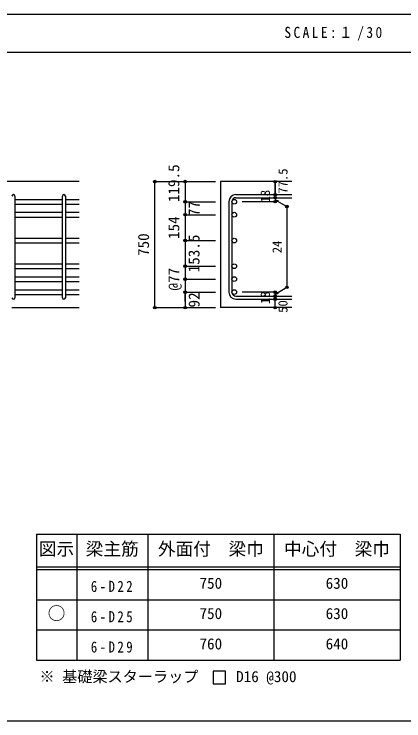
# Model space of a CAD drawing. Units: millimetres at full size, sheet at 1:30, with parts at other scales. Extents: x -5973 to 5954, y -4195 to 4201.
# Drawn here: x 1315 to 3633, y 3 to 4201 of the extents above; entities that cross this region are included whole.
import ezdxf
from ezdxf.enums import TextEntityAlignment as Align

# ---------------------------------------------------------------- set-up
doc = ezdxf.new("R2010")
doc.units = ezdxf.units.MM
doc.header["$LTSCALE"] = 30
doc.header["$PDMODE"] = 32
doc.header["$PDSIZE"] = 15
for name, color, linetype in [('0-1_躯体線', 2, 'Continuous'), ('0-5_基礎梁筋', 7, 'Continuous'), ('0-6_スタラップ筋', 7, 'Continuous'), ('0-D_寸法', 4, 'Continuous'), ('6-7_文字', 7, 'Continuous'), ('6-E_枠', 7, 'Continuous'), ('F-0_枠', 6, 'Continuous')]:
    doc.layers.add(name, color=color, linetype=linetype)
doc.styles.add('ＭＳ ゴシック', font='')
doc.styles.get('ＭＳ ゴシック').set_extended_font_data('MS Gothic')

msp = doc.modelspace()

# ---------------------------------------------------------------- linework, layer by layer
at = {"layer": '0-1_躯体線'}
for p, q in [((1702.44, 3206.03), (-197.56, 3206.03)), ((2967.44, 3206.03), (2542.44, 3206.03)), ((2542.44, 3206.03), (2542.44, 2457.83)), ((1302.44, 2457.83), (1702.44, 2457.83)), ((2967.44, 2457.83), (2542.44, 2457.83))]:
    msp.add_line(p, q, dxfattribs=at)
at = {"layer": '0-5_基礎梁筋'}
for p, q in [((1320.44, 3100.83), (1602.44, 3100.83)), ((1320.44, 3072.83), (1602.44, 3072.83)), ((1620.44, 3100.83), (1702.44, 3100.83)), ((1620.44, 3072.83), (1702.44, 3072.83)), ((1320.44, 3023.83), (1602.44, 3023.83)), ((1620.44, 3023.83), (1702.44, 3023.83)), ((1320.44, 2995.83), (1602.44, 2995.83)), ((1620.44, 2995.83), (1702.44, 2995.83)), ((1320.44, 2869.83), (1602.44, 2869.83)), ((1620.44, 2869.83), (1702.44, 2869.83)), ((1320.44, 2841.83), (1602.44, 2841.83)), ((1620.44, 2841.83), (1702.44, 2841.83)), ((1320.44, 2717.83), (1602.44, 2717.83)), ((1320.44, 2689.83), (1602.44, 2689.83)), ((1620.44, 2717.83), (1702.44, 2717.83)), ((1620.44, 2689.83), (1702.44, 2689.83)), ((1320.44, 2640.83), (1602.44, 2640.83)), ((1320.44, 2612.83), (1602.44, 2612.83)), ((1620.44, 2640.83), (1702.44, 2640.83)), ((1620.44, 2612.83), (1702.44, 2612.83)), ((1320.44, 2563.83), (1602.44, 2563.83)), ((1620.44, 2563.83), (1702.44, 2563.83)), ((1320.44, 2535.83), (1602.44, 2535.83)), ((1620.44, 2535.83), (1702.44, 2535.83))]:
    msp.add_line(p, q, dxfattribs=at)
at = {"layer": '0-5_基礎梁筋', "color": 3}
for centre in [(2624.44, 3086.83), (2624.44, 3009.83), (2624.44, 2855.83), (2624.44, 2703.83), (2624.44, 2626.83), (2624.44, 2549.83)]:
    msp.add_circle(centre, 14, dxfattribs=at)
at = {"layer": '0-6_スタラップ筋'}
for p, q in [((1320.44, 3119.83), (1320.44, 2516.83)), ((1602.44, 2516.83), (1602.44, 3119.83)), ((1620.44, 3119.83), (1620.44, 2516.83)), ((2634.44, 3128.83), (2967.44, 3128.83)), ((2634.44, 3110.83), (2967.44, 3110.83)), ((2592.44, 3086.83), (2592.44, 2549.83)), ((2610.44, 3086.83), (2610.44, 2549.83)), ((2634.44, 2525.83), (2967.44, 2525.83)), ((2634.44, 2507.83), (2967.44, 2507.83))]:
    msp.add_line(p, q, dxfattribs=at)
for centre, radius, start, end in [((1311.44, 3119.83), 9, 0, 180), ((1611.44, 3119.83), 9, 0, 180), ((2634.44, 3086.83), 42, 90, 180), ((2634.44, 3086.83), 24, 90, 180), ((2634.44, 2549.83), 42, 180, 270), ((2634.44, 2549.83), 24, 180, 270), ((1311.44, 2516.83), 9, 180, 0), ((1611.44, 2516.83), 9, 180, 0)]:
    msp.add_arc(centre, radius, start, end, dxfattribs=at)
at = {"layer": '0-D_寸法'}
for p, q in [((2152.44, 3206.03), (2332.44, 3206.03)), ((2152.44, 2457.83), (2152.44, 3206.03)), ((2332.44, 3206.03), (2512.44, 3206.03)), ((2332.44, 3206.03), (2332.44, 3009.83)), ((2867.44, 3206.03), (2867.44, 3128.83)), ((2867.44, 3128.83), (2867.44, 3206.03)), ((2867.44, 3110.83), (2867.44, 3128.83)), ((2867.44, 3110.83), (2867.44, 3086.83)), ((2332.44, 3086.83), (2512.44, 3086.83)), ((2332.44, 3086.83), (2512.44, 3086.83)), ((2867.44, 3086.83), (2671.35, 3086.83)), ((2867.44, 3098.83), (2886.76, 3093.66)), ((2867.44, 3098.83), (2937.5, 3058.39)), ((2937.5, 3058.39), (2937.5, 2578.28)), ((2332.44, 3009.83), (2512.44, 3009.83)), ((2332.44, 3009.83), (2512.44, 3009.83)), ((2332.44, 3009.83), (2332.44, 2855.83)), ((2332.44, 2855.83), (2512.44, 2855.83)), ((2332.44, 2855.83), (2512.44, 2855.83)), ((2332.44, 2855.83), (2332.44, 2703.83)), ((2332.44, 2703.83), (2512.44, 2703.83)), ((2332.44, 2703.83), (2332.44, 2549.83)), ((2332.44, 2626.83), (2512.44, 2626.83)), ((2867.44, 2537.83), (2937.5, 2578.28)), ((2332.44, 2493.87), (2332.44, 2549.83)), ((2332.44, 2549.83), (2512.44, 2549.83)), ((2332.44, 2549.83), (2332.44, 2457.83)), ((2867.44, 2549.83), (2671.35, 2549.83)), ((2867.44, 2525.83), (2867.44, 2549.83)), ((2867.44, 2537.83), (2886.76, 2543.01))]:
    msp.add_line(p, q, dxfattribs=at)
for points in [[(2152.44, 3206.03), (2332.44, 3206.03), (2512.44, 3206.03)], [(2867.44, 2457.83), (2867.44, 2507.83), (2867.44, 2525.83)], [(2152.44, 2457.83), (2332.44, 2457.83), (2512.44, 2457.83)]]:
    msp.add_lwpolyline(points, dxfattribs=at)
for centre, radius in [((2152.44, 3206.03), 8), ((2152.44, 3206.03), 7.2), ((2152.44, 3206.03), 6.4), ((2152.44, 3206.03), 5.6), ((2152.44, 3206.03), 4.8), ((2152.44, 3206.03), 4), ((2152.44, 3206.03), 3.2), ((2152.44, 3206.03), 2.4), ((2152.44, 3206.03), 1.6), ((2152.44, 3206.03), 0.8), ((2332.44, 3206.03), 8), ((2332.44, 3206.03), 7.2), ((2332.44, 3206.03), 6.4), ((2332.44, 3206.03), 5.6), ((2332.44, 3206.03), 4.8), ((2332.44, 3206.03), 4), ((2332.44, 3206.03), 3.2), ((2332.44, 3206.03), 2.4), ((2332.44, 3206.03), 1.6), ((2332.44, 3206.03), 0.8), ((2867.44, 3206.03), 4), ((2867.44, 3206.03), 3.6), ((2867.44, 3206.03), 3.2), ((2867.44, 3206.03), 2.8), ((2867.44, 3206.03), 2.4), ((2867.44, 3206.03), 2), ((2867.44, 3206.03), 1.6), ((2867.44, 3206.03), 1.2), ((2867.44, 3206.03), 0.8), ((2867.44, 3206.03), 0.4), ((2867.44, 3128.83), 4), ((2867.44, 3110.83), 4), ((2867.44, 3128.83), 3.6), ((2867.44, 3110.83), 3.6), ((2867.44, 3128.83), 3.2), ((2867.44, 3110.83), 3.2), ((2867.44, 3128.83), 2.8), ((2867.44, 3110.83), 2.8), ((2867.44, 3128.83), 2.4), ((2867.44, 3110.83), 2.4), ((2867.44, 3128.83), 2), ((2867.44, 3110.83), 2), ((2867.44, 3128.83), 1.6), ((2867.44, 3110.83), 1.6), ((2867.44, 3128.83), 1.2), ((2867.44, 3110.83), 1.2), ((2867.44, 3128.83), 0.8), ((2867.44, 3110.83), 0.8), ((2867.44, 3128.83), 0.4), ((2867.44, 3110.83), 0.4), ((2332.44, 3086.83), 8), ((2332.44, 3086.83), 7.2), ((2332.44, 3086.83), 6.4), ((2332.44, 3086.83), 5.6), ((2332.44, 3086.83), 4.8), ((2332.44, 3086.83), 4), ((2332.44, 3086.83), 3.2), ((2332.44, 3086.83), 2.4), ((2332.44, 3086.83), 1.6), ((2332.44, 3086.83), 0.8), ((2867.44, 3086.83), 4), ((2867.44, 3086.83), 3.6), ((2867.44, 3086.83), 3.2), ((2867.44, 3086.83), 2.8), ((2867.44, 3086.83), 2.4), ((2867.44, 3086.83), 2), ((2867.44, 3086.83), 1.6), ((2867.44, 3086.83), 1.2), ((2867.44, 3086.83), 0.8), ((2867.44, 3086.83), 0.4), ((2937.5, 3058.39), 4), ((2937.5, 3058.39), 3.6), ((2937.5, 3058.39), 3.2), ((2937.5, 3058.39), 2.8), ((2937.5, 3058.39), 2.4), ((2937.5, 3058.39), 2), ((2937.5, 3058.39), 1.6), ((2937.5, 3058.39), 1.2), ((2937.5, 3058.39), 0.8), ((2937.5, 3058.39), 0.4), ((2332.44, 3009.83), 8), ((2332.44, 3009.83), 7.2), ((2332.44, 3009.83), 6.4), ((2332.44, 3009.83), 5.6), ((2332.44, 3009.83), 4.8), ((2332.44, 3009.83), 4), ((2332.44, 3009.83), 3.2), ((2332.44, 3009.83), 2.4), ((2332.44, 3009.83), 1.6), ((2332.44, 3009.83), 0.8), ((2332.44, 2855.83), 8), ((2332.44, 2855.83), 7.2), ((2332.44, 2855.83), 6.4), ((2332.44, 2855.83), 5.6), ((2332.44, 2855.83), 4.8), ((2332.44, 2855.83), 4), ((2332.44, 2855.83), 3.2), ((2332.44, 2855.83), 2.4), ((2332.44, 2855.83), 1.6), ((2332.44, 2855.83), 0.8), ((2332.44, 2703.83), 8), ((2332.44, 2703.83), 7.2), ((2332.44, 2703.83), 6.4), ((2332.44, 2703.83), 5.6), ((2332.44, 2703.83), 4.8), ((2332.44, 2703.83), 4), ((2332.44, 2703.83), 3.2), ((2332.44, 2703.83), 2.4), ((2332.44, 2703.83), 1.6), ((2332.44, 2703.83), 0.8), ((2332.44, 2626.83), 8), ((2332.44, 2626.83), 7.2), ((2332.44, 2626.83), 6.4), ((2332.44, 2626.83), 5.6), ((2332.44, 2626.83), 4.8), ((2332.44, 2626.83), 4), ((2332.44, 2626.83), 3.2), ((2332.44, 2626.83), 2.4), ((2332.44, 2626.83), 1.6), ((2332.44, 2626.83), 0.8), ((2937.5, 2578.28), 4), ((2937.5, 2578.28), 3.6), ((2937.5, 2578.28), 3.2), ((2937.5, 2578.28), 2.8), ((2937.5, 2578.28), 2.4), ((2937.5, 2578.28), 2), ((2937.5, 2578.28), 1.6), ((2937.5, 2578.28), 1.2), ((2937.5, 2578.28), 0.8), ((2937.5, 2578.28), 0.4), ((2332.44, 2549.83), 8), ((2332.44, 2549.83), 7.2), ((2332.44, 2549.83), 6.4), ((2332.44, 2549.83), 5.6), ((2332.44, 2549.83), 4.8), ((2332.44, 2549.83), 4), ((2332.44, 2549.83), 3.2), ((2332.44, 2549.83), 2.4), ((2332.44, 2549.83), 1.6), ((2332.44, 2549.83), 0.8), ((2867.44, 2549.83), 4), ((2867.44, 2525.83), 4), ((2867.44, 2549.83), 3.6), ((2867.44, 2525.83), 3.6), ((2867.44, 2549.83), 3.2), ((2867.44, 2525.83), 3.2), ((2867.44, 2549.83), 2.8), ((2867.44, 2525.83), 2.8), ((2867.44, 2549.83), 2.4), ((2867.44, 2525.83), 2.4), ((2867.44, 2549.83), 2), ((2867.44, 2525.83), 2), ((2867.44, 2549.83), 1.6), ((2867.44, 2525.83), 1.6), ((2867.44, 2549.83), 1.2), ((2867.44, 2525.83), 1.2), ((2867.44, 2549.83), 0.8), ((2867.44, 2525.83), 0.8), ((2867.44, 2549.83), 0.4), ((2867.44, 2525.83), 0.4), ((2867.44, 2507.83), 4), ((2867.44, 2507.83), 3.6), ((2867.44, 2507.83), 3.2), ((2867.44, 2507.83), 2.8), ((2867.44, 2507.83), 2.4), ((2867.44, 2507.83), 2), ((2867.44, 2507.83), 1.6), ((2867.44, 2507.83), 1.2), ((2867.44, 2507.83), 0.8), ((2867.44, 2507.83), 0.4), ((2152.44, 2457.83), 7.2), ((2152.44, 2457.83), 6.4), ((2152.44, 2457.83), 5.6), ((2152.44, 2457.83), 4.8), ((2152.44, 2457.83), 4), ((2152.44, 2457.83), 3.2), ((2152.44, 2457.83), 2.4), ((2152.44, 2457.83), 1.6), ((2152.44, 2457.83), 0.8), ((2332.44, 2457.83), 7.2), ((2332.44, 2457.83), 6.4), ((2332.44, 2457.83), 5.6), ((2332.44, 2457.83), 4.8), ((2332.44, 2457.83), 4), ((2332.44, 2457.83), 3.2), ((2332.44, 2457.83), 2.4), ((2332.44, 2457.83), 1.6), ((2332.44, 2457.83), 0.8), ((2867.44, 2457.83), 4), ((2867.44, 2457.83), 3.6), ((2867.44, 2457.83), 3.2), ((2867.44, 2457.83), 2.8), ((2867.44, 2457.83), 2.4), ((2867.44, 2457.83), 2), ((2867.44, 2457.83), 1.6), ((2867.44, 2457.83), 1.2), ((2867.44, 2457.83), 0.8), ((2867.44, 2457.83), 0.4)]:
    msp.add_circle(centre, radius, dxfattribs=at)
at = {"layer": '0-D_寸法', "color": 7}
for p in [(2152.44, 3206.03), (2152.44, 3206.03), (2332.44, 3206.03), (2867.44, 3206.03), (2867.44, 3128.83), (2867.44, 3110.83), (2332.44, 3086.83), (2867.44, 3086.83), (2937.5, 3058.39), (2332.44, 3009.83), (2332.44, 2855.83), (2332.44, 2703.83), (2332.44, 2703.83), (2332.44, 2626.83), (2332.44, 2626.83), (2937.5, 2578.28), (2332.44, 2549.83), (2332.44, 2549.83), (2867.44, 2549.83), (2867.44, 2525.83), (2867.44, 2507.83), (2152.44, 2457.83), (2152.44, 2457.83), (2332.44, 2457.83), (2867.44, 2457.83)]:
    msp.add_point(p, dxfattribs=at)
at = {"layer": '6-7_文字'}
msp.add_lwpolyline([(2498.06, 223.21), (2573.06, 223.21), (2573.06, 298.21), (2498.06, 298.21)], close=True, dxfattribs=at)
at = {"layer": '6-E_枠', "color": 3}
for p, q in [((1447.71, 1112.77), (1447.71, 362.77)), ((1447.71, 1112.77), (3610.24, 1112.77)), ((3610.24, 1112.77), (3610.24, 362.77)), ((1447.71, 362.77), (3610.24, 362.77))]:
    msp.add_line(p, q, dxfattribs=at)
at = {"layer": '6-E_枠'}
for p, q in [((1687.71, 1112.77), (1687.71, 362.77)), ((2110.24, 1112.77), (2110.24, 362.77)), ((2860.24, 1112.77), (2860.24, 362.77)), ((1447.71, 917.77), (3610.24, 917.77)), ((1447.71, 902.77), (3610.24, 902.77)), ((1447.71, 722.77), (3610.24, 722.77)), ((1447.71, 542.77), (3610.24, 542.77))]:
    msp.add_line(p, q, dxfattribs=at)
at = {"layer": 'F-0_枠'}
msp.add_line((-5972.88, 4201.15), (5954.1, 4201.15), dxfattribs=at)
at = {"layer": 'F-0_枠', "color": 2}
for p, q in [((-5972.88, 3976.15), (3723.6, 3976.15)), ((-5972.88, 2.95), (3723.6, 2.95))]:
    msp.add_line(p, q, dxfattribs=at)

# ---------------------------------------------------------------- texts
at = {"layer": '0-D_寸法', "style": 'ＭＳ ゴシック'}
for s, height, p in [('119.5', 65.98, (2317.32, 3084.32)), ('77.5', 54.99, (2957.44, 3134.83)), ('18', 54.99, (2852.44, 3082.33)), ('77', 65.98, (2437.5, 3001.3)), ('154', 65.98, (2317.44, 2865.33)), ('750', 65.98, (2137.44, 2764.43)), ('153.5', 65.98, (2437.44, 2667.33)), ('24', 54.99, (2922.5, 2780.83)), ('@77', 65.98, (2317.44, 2559.33)), ('92', 65.98, (2438.12, 2458.55)), ('18', 54.99, (2852.44, 2479.33)), ('50', 54.99, (2957.44, 2426.83))]:
    msp.add_text(s, height=height, rotation=90, dxfattribs=at).set_placement(p, align=Align.BOTTOM_LEFT)
at = {"layer": '6-7_文字', "color": 2, "style": 'ＭＳ ゴシック'}
for s, p in [('図示', (1462.71, 962.77)), ('梁主筋', (1741.48, 962.77)), ('外面付\u3000梁巾', (2170.24, 962.77)), ('中心付\u3000梁巾', (2920.24, 962.77)), ('○', (1515.21, 580.27))]:
    msp.add_text(s, height=76.98, dxfattribs=at).set_placement(p, align=Align.BOTTOM_LEFT)
at = {"layer": '6-7_文字', "style": 'ＭＳ ゴシック'}
for s, p in [('750', (2417.74, 767.77)), ('630', (3167.74, 767.77)), ('750', (2417.74, 587.77)), ('630', (3167.74, 587.77)), ('760', (2417.74, 407.77)), ('640', (3167.74, 407.77)), ('※ 基礎梁スターラップ     D16 @300', (1466.27, 213.19))]:
    msp.add_text(s, height=65.98, dxfattribs=at).set_placement(p, align=Align.BOTTOM_LEFT)
at = {"layer": '6-7_文字', "color": 2, "insert": (2922.26, 4043.65), "char_height": 65.98, "attachment_point": 7, "style": 'ＭＳ ゴシック'}
msp.add_mtext('\\T1.34;\\W0.9;SCALE:１/30', dxfattribs=at)
at = {"layer": '6-7_文字', "char_height": 65.98, "attachment_point": 7, "style": 'ＭＳ ゴシック'}
for s, insert in [('\\T1.38;\\W0.85;6-D22', (1771.48, 767.77)), ('\\T1.38;\\W0.85;6-D25', (1771.48, 587.77)), ('\\T1.38;\\W0.85;6-D29', (1771.48, 407.77))]:
    msp.add_mtext(s, dxfattribs=dict(at, insert=insert))

doc.saveas('drawing.dxf')
